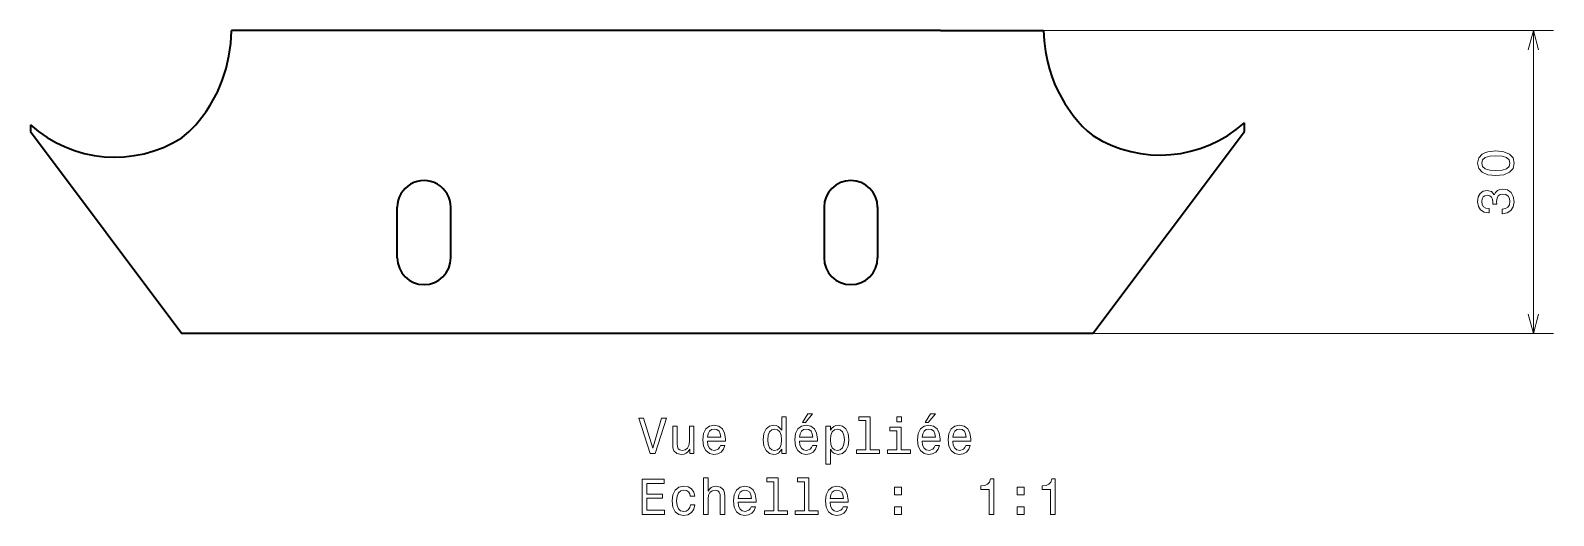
# Model space of a CAD drawing. Extents: x 88 to 239, y 72 to 120.
import ezdxf

# ---------------------------------------------------------------- set-up
doc = ezdxf.new("R2010")
doc.units = 0

msp = doc.modelspace()

# ---------------------------------------------------------------- linework, layer by layer
at = {"color": 7, "lineweight": 35, "ltscale": 0.254947}
msp.add_line((118.5, 119.999496), (108.302109, 119.999496), dxfattribs=at)
at = {"color": 7, "lineweight": 35, "ltscale": 0.000747}
msp.add_line((108.302139, 119.969635), (108.302109, 119.999496), dxfattribs=at)
at = {"color": 7, "lineweight": 35}
for p, q in [((178.5, 119.999496), (118.5, 119.999496)), ((88.417114, 109.999496), (103.417114, 89.999496)), ((193.582886, 89.999496), (208.582886, 109.999496)), ((178.5, 89.999496), (118.5, 89.999496))]:
    msp.add_line(p, q, dxfattribs=at)
at = {"color": 7, "lineweight": 35, "ltscale": 0.254972}
msp.add_line((178.5, 119.999496), (188.698898, 119.999496), dxfattribs=at)
at = {"color": 7, "lineweight": 13}
for p, q in [((180.5, 119.999496), (239.189545, 119.999496)), ((237.189545, 89.999496), (237.189545, 119.999496)), ((180.5, 89.999496), (239.189545, 89.999496))]:
    msp.add_line(p, q, dxfattribs=at)
at = {"color": 7, "lineweight": 35, "ltscale": 0.016498}
msp.add_line((88.417114, 110.659401), (88.417114, 109.999496), dxfattribs=at)
at = {"color": 7, "lineweight": 35, "ltscale": 0.021628}
msp.add_line((208.582886, 109.999496), (208.582886, 110.864601), dxfattribs=at)
at = {"color": 7, "lineweight": 35, "ltscale": 0.125}
for p, q in [((124.725487, 97.499496), (124.725487, 102.499496)), ((130.025482, 97.499496), (130.025482, 102.499496)), ((166.974518, 102.499496), (166.974518, 97.499496)), ((172.274521, 102.499496), (172.274521, 97.499496))]:
    msp.add_line(p, q, dxfattribs=at)
at = {"color": 7, "lineweight": 35, "ltscale": 0.377072}
for p, q in [((118.5, 89.999496), (103.417114, 89.999496)), ((193.582886, 89.999496), (178.5, 89.999496))]:
    msp.add_line(p, q, dxfattribs=at)
at = {"color": 7, "lineweight": 35}
for points in [[(103.417114, 109.384735), (104.122604, 109.992966), (104.78241, 110.669083), (105.39415, 111.405617), (105.820038, 111.993355), (106.21666, 112.608276), (106.918228, 113.910233), (107.399048, 115.045822), (107.785347, 116.230019), (108.069275, 117.453148), (108.243393, 118.704002), (108.302139, 119.969635)], [(188.698898, 119.999496), (188.751404, 118.959152), (188.882156, 117.928375), (189.088242, 116.914543), (189.288315, 116.174644), (189.526184, 115.450226), (189.804291, 114.733261), (190.117615, 114.036644), (190.815613, 112.758247), (191.630783, 111.577255), (192.082352, 111.026596), (192.560715, 110.508369), (193.059647, 110.030312), (193.582886, 109.589935)]]:
    msp.add_lwpolyline(points, dxfattribs=at)
at = {"color": 7, "lineweight": 13}
for points in [[(237.707184, 118.067642), (237.189545, 119.999496), (236.671906, 118.067642)], [(236.671906, 91.931351), (237.189545, 89.999496), (237.707184, 91.931351)]]:
    msp.add_lwpolyline(points, dxfattribs=at)
for points in [[(233.479889, 105.652092), (234.271667, 105.727737), (234.836517, 105.964767), (235.179459, 106.34301), (235.290405, 106.867508), (235.179459, 107.386963), (234.836517, 107.765205), (234.271667, 107.997192), (233.479889, 108.077881), (232.693146, 107.997192), (232.380463, 107.901367), (232.12326, 107.765205), (231.780319, 107.386963), (231.664337, 106.867508), (231.780319, 106.34301), (232.128296, 105.964767), (232.693146, 105.727737)], [(233.479889, 106.136238), (232.869659, 106.17659), (232.430908, 106.302666), (232.173691, 106.52961), (232.082916, 106.867508), (232.173691, 107.200363), (232.430908, 107.427307), (232.869659, 107.553391), (233.479889, 107.593735), (234.095154, 107.553391), (234.533936, 107.427307), (234.791138, 107.200363), (234.876862, 106.867508), (234.791138, 106.52961), (234.533936, 106.302666), (234.095154, 106.17659)], [(234.090118, 101.860588), (234.125427, 101.860588), (234.609573, 101.941284), (234.972687, 102.178314), (235.204681, 102.551514), (235.290405, 103.045753), (235.204681, 103.570244), (234.982773, 103.963615), (234.629745, 104.215782), (234.175858, 104.306557), (233.878296, 104.266212), (233.63623, 104.155258), (233.449631, 103.973701), (233.313461, 103.731628), (233.041138, 104.059441), (232.607422, 104.17543), (232.21405, 104.099785), (231.916489, 103.882927), (231.729889, 103.5299), (231.664337, 103.045753), (231.745026, 102.591858), (231.966919, 102.243874), (232.319946, 102.01693), (232.788971, 101.941284), (232.82428, 101.941284), (232.82428, 102.390129), (232.501495, 102.430473), (232.269516, 102.5616), (232.128296, 102.773415), (232.077881, 103.070969), (232.118225, 103.333214), (232.224121, 103.524857), (232.395599, 103.640854), (232.627594, 103.686241), (232.874695, 103.640854), (233.041138, 103.519814), (233.141998, 103.307999), (233.172256, 103.020531), (233.167206, 102.823845), (233.565628, 102.823845), (233.555542, 103.070969), (233.600922, 103.388687), (233.721954, 103.625725), (233.91864, 103.76693), (234.175858, 103.817368), (234.468353, 103.761887), (234.685211, 103.615631), (234.821381, 103.383644), (234.866776, 103.076012), (234.816345, 102.758286), (234.665039, 102.526299), (234.422974, 102.380043), (234.090118, 102.32457)], [(150.895538, 81.647911), (150.018005, 78.667366), (149.11528, 81.647911), (148.636169, 81.647911), (149.765854, 78.142868), (150.270172, 78.142868), (151.374634, 81.647911)], [(162.782425, 78.561455), (162.782425, 78.142868), (163.226227, 78.142868), (163.226227, 81.763908), (162.78746, 81.763908), (162.78746, 80.437538), (162.44957, 80.820824), (162.242798, 80.911598), (162.005768, 80.946899), (161.577087, 80.846039), (161.244232, 80.563614), (161.027374, 80.109726), (160.951736, 79.499496), (161.027374, 78.889267), (161.244232, 78.430328), (161.577087, 78.142868), (162.005768, 78.04705), (162.242798, 78.082352), (162.454605, 78.173126)], [(164.850143, 81.219238), (165.14769, 81.219238), (165.848709, 82.076584), (165.354462, 82.076584)], [(171.108795, 81.390709), (171.108795, 78.516068), (170.195969, 78.516068), (170.195969, 78.142868), (172.460373, 78.142868), (172.460373, 78.516068), (171.552597, 78.516068), (171.552597, 81.763908), (170.412827, 81.763908), (170.412827, 81.390709)], [(174.634003, 81.763908), (174.164978, 81.763908), (174.164978, 81.259583), (174.634003, 81.259583)], [(176.994232, 81.219238), (177.291779, 81.219238), (177.992798, 82.076584), (177.498566, 82.076584)], [(154.097977, 80.851082), (153.654175, 80.851082), (153.654175, 79.287682), (153.603745, 78.924568), (153.457489, 78.662323), (153.230545, 78.500938), (152.932999, 78.450508), (152.695969, 78.490852), (152.544662, 78.611885), (152.458939, 78.818657), (152.438766, 79.111168), (152.438766, 80.851082), (151.994965, 80.851082), (151.994965, 79.070824), (152.010086, 78.712753), (152.105911, 78.415199), (152.398422, 78.142868), (152.867432, 78.04705), (153.119598, 78.082352), (153.336456, 78.173126), (153.523056, 78.329468), (153.674347, 78.556412), (153.674347, 78.142868), (154.097977, 78.142868)], [(155.434433, 79.36837), (157.209656, 79.36837), (157.214691, 79.575142), (157.134003, 80.155113), (156.912109, 80.588837), (156.559082, 80.851082), (156.090057, 80.946899), (155.631119, 80.846039), (155.278091, 80.563614), (155.051147, 80.104683), (154.970459, 79.499496), (155.046112, 78.879181), (155.273056, 78.425285), (155.621033, 78.142868), (156.074921, 78.04705), (156.468292, 78.11261), (156.791061, 78.284081), (157.028091, 78.556412), (157.164261, 78.919525), (156.72551, 78.919525), (156.63472, 78.717796), (156.503601, 78.566498), (156.130402, 78.445465), (155.842941, 78.500938), (155.626083, 78.677452), (155.484863, 78.964912), (155.434433, 79.353241)], [(155.434433, 79.74157), (155.489914, 80.089554), (155.626083, 80.346756), (155.832855, 80.503098), (156.105194, 80.558571), (156.372482, 80.503098), (156.579254, 80.346756), (156.705338, 80.089554), (156.750717, 79.74157)], [(162.081406, 80.548485), (162.373917, 80.477882), (162.595825, 80.281197), (162.726944, 79.953384), (162.777374, 79.499496), (162.726944, 79.040565), (162.595825, 78.712753), (162.373917, 78.511024), (162.081406, 78.445465), (161.804031, 78.511024), (161.592224, 78.712753), (161.451004, 79.045609), (161.405624, 79.499496), (161.451004, 79.948341), (161.592224, 80.276154), (161.804031, 80.477882)], [(164.542511, 79.36837), (166.317719, 79.36837), (166.322769, 79.575142), (166.242081, 80.155113), (166.020172, 80.588837), (165.667145, 80.851082), (165.19812, 80.946899), (164.739197, 80.846039), (164.386169, 80.563614), (164.159225, 80.104683), (164.078537, 79.499496), (164.154175, 78.879181), (164.381119, 78.425285), (164.729111, 78.142868), (165.182999, 78.04705), (165.57637, 78.11261), (165.899139, 78.284081), (166.136169, 78.556412), (166.272339, 78.919525), (165.833572, 78.919525), (165.742798, 78.717796), (165.611664, 78.566498), (165.23848, 78.445465), (164.951004, 78.500938), (164.734146, 78.677452), (164.592941, 78.964912), (164.542511, 79.353241)], [(164.542511, 79.74157), (164.597977, 80.089554), (164.734146, 80.346756), (164.940918, 80.503098), (165.213257, 80.558571), (165.480545, 80.503098), (165.687317, 80.346756), (165.8134, 80.089554), (165.858795, 79.74157)], [(167.608795, 80.432495), (167.608795, 80.851082), (167.164978, 80.851082), (167.164978, 77.09388), (167.608795, 77.09388), (167.608795, 78.556412), (167.765137, 78.319382), (167.94165, 78.16304), (168.385452, 78.04705), (168.809082, 78.142868), (169.141937, 78.430328), (169.358795, 78.884224), (169.439484, 79.499496), (169.358795, 80.109726), (169.141937, 80.563614), (168.809082, 80.846039), (168.385452, 80.946899), (168.143372, 80.916641), (167.9366, 80.820824), (167.760086, 80.659439)], [(168.309799, 78.445465), (168.012253, 78.511024), (167.795395, 78.712753), (167.659225, 79.040565), (167.613831, 79.499496), (167.659225, 79.953384), (167.795395, 80.281197), (168.012253, 80.477882), (168.309799, 80.548485), (168.582138, 80.477882), (168.798996, 80.276154), (168.935165, 79.948341), (168.985596, 79.499496), (168.935165, 79.045609), (168.798996, 78.712753), (168.582138, 78.511024)], [(174.618881, 78.516068), (174.618881, 80.7603), (173.479111, 80.7603), (173.479111, 80.382065), (174.175079, 80.382065), (174.175079, 78.516068), (173.267288, 78.516068), (173.267288, 78.142868), (175.536743, 78.142868), (175.536743, 78.516068)], [(176.6866, 79.36837), (178.461823, 79.36837), (178.466858, 79.575142), (178.386169, 80.155113), (178.164261, 80.588837), (177.811234, 80.851082), (177.342224, 80.946899), (176.883286, 80.846039), (176.530258, 80.563614), (176.303314, 80.104683), (176.222626, 79.499496), (176.298279, 78.879181), (176.525208, 78.425285), (176.873199, 78.142868), (177.327087, 78.04705), (177.720459, 78.11261), (178.043228, 78.284081), (178.280258, 78.556412), (178.416428, 78.919525), (177.977661, 78.919525), (177.886887, 78.717796), (177.755768, 78.566498), (177.382568, 78.445465), (177.095093, 78.500938), (176.878235, 78.677452), (176.73703, 78.964912), (176.6866, 79.353241)], [(176.6866, 79.74157), (176.742081, 80.089554), (176.878235, 80.346756), (177.085022, 80.503098), (177.357346, 80.558571), (177.624634, 80.503098), (177.831406, 80.346756), (177.957489, 80.089554), (178.002884, 79.74157)], [(179.722626, 79.36837), (181.497833, 79.36837), (181.502884, 79.575142), (181.42218, 80.155113), (181.200287, 80.588837), (180.84726, 80.851082), (180.378235, 80.946899), (179.919312, 80.846039), (179.566284, 80.563614), (179.33934, 80.104683), (179.258636, 79.499496), (179.33429, 78.879181), (179.561234, 78.425285), (179.909225, 78.142868), (180.363113, 78.04705), (180.756485, 78.11261), (181.079254, 78.284081), (181.316284, 78.556412), (181.452454, 78.919525), (181.013687, 78.919525), (180.922913, 78.717796), (180.791779, 78.566498), (180.418579, 78.445465), (180.131119, 78.500938), (179.914261, 78.677452), (179.773056, 78.964912), (179.722626, 79.353241)], [(179.722626, 79.74157), (179.778091, 80.089554), (179.914261, 80.346756), (180.121033, 80.503098), (180.393372, 80.558571), (180.66066, 80.503098), (180.867432, 80.346756), (180.993515, 80.089554), (181.03891, 79.74157)], [(148.958939, 72.096039), (151.177948, 72.096039), (151.177948, 72.519669), (149.422913, 72.519669), (149.422913, 73.704826), (150.986313, 73.704826), (150.986313, 74.123413), (149.422913, 74.123413), (149.422913, 75.172409), (151.137604, 75.172409), (151.137604, 75.596039), (148.958939, 75.596039)], [(155.046112, 72.096039), (155.489914, 72.096039), (155.489914, 73.659439), (155.535309, 74.017509), (155.681549, 74.279755), (155.908508, 74.441139), (156.21109, 74.501656), (156.453171, 74.451225), (156.604462, 74.315056), (156.680115, 74.088112), (156.705338, 73.785522), (156.705338, 72.096039), (157.149139, 72.096039), (157.149139, 73.876297), (157.128967, 74.234367), (157.038177, 74.531921), (156.740631, 74.804253), (156.276657, 74.90007), (156.02449, 74.864769), (155.807632, 74.768951), (155.626083, 74.617653), (155.489914, 74.410881), (155.489914, 75.717079), (155.046112, 75.717079)], [(162.000717, 75.34388), (162.000717, 72.469238), (161.087891, 72.469238), (161.087891, 72.096039), (163.35231, 72.096039), (163.35231, 72.469238), (162.444519, 72.469238), (162.444519, 75.717079), (161.304749, 75.717079), (161.304749, 75.34388)], [(165.036743, 75.34388), (165.036743, 72.469238), (164.123917, 72.469238), (164.123917, 72.096039), (166.388336, 72.096039), (166.388336, 72.469238), (165.480545, 72.469238), (165.480545, 75.717079), (164.340775, 75.717079), (164.340775, 75.34388)], [(183.323486, 72.096039), (183.78241, 72.096039), (183.78241, 75.621254), (183.439484, 75.621254), (183.348694, 75.313622), (183.167145, 75.106842), (182.889771, 74.985809), (182.506485, 74.945465), (182.506485, 74.587395), (183.323486, 74.587395)], [(189.395538, 72.096039), (189.854462, 72.096039), (189.854462, 75.621254), (189.51152, 75.621254), (189.420746, 75.313622), (189.239197, 75.106842), (188.961807, 74.985809), (188.578522, 74.945465), (188.578522, 74.587395), (189.395538, 74.587395)], [(153.734863, 73.906555), (154.17363, 73.906555), (154.082855, 74.310013), (153.865997, 74.627739), (153.528091, 74.824425), (153.08934, 74.90007), (152.605194, 74.79921), (152.23703, 74.516785), (152.005051, 74.057854), (151.924347, 73.442581), (152, 72.832352), (152.226944, 72.378456), (152.585022, 72.096039), (153.074203, 72.000221), (153.507919, 72.075867), (153.845825, 72.287682), (154.077805, 72.620537), (154.17868, 73.064339), (153.755051, 73.064339), (153.679398, 72.781921), (153.538177, 72.570099), (153.336456, 72.43898), (153.08934, 72.398636), (152.781708, 72.464195), (152.559799, 72.665924), (152.42363, 72.993736), (152.378235, 73.45771), (152.42363, 73.911598), (152.564835, 74.23941), (152.791794, 74.441139), (153.08934, 74.511742), (153.351578, 74.466354), (153.548279, 74.350365), (153.679398, 74.158722)], [(158.470459, 73.321541), (160.245682, 73.321541), (160.250717, 73.528313), (160.170029, 74.108284), (159.94812, 74.542007), (159.595108, 74.804253), (159.126083, 74.90007), (158.667145, 74.79921), (158.314117, 74.516785), (158.087173, 74.057854), (158.006485, 73.452667), (158.082138, 72.832352), (158.309082, 72.378456), (158.657059, 72.096039), (159.110947, 72.000221), (159.504318, 72.065781), (159.827087, 72.237251), (160.064117, 72.509583), (160.200287, 72.872696), (159.761536, 72.872696), (159.670746, 72.670967), (159.539627, 72.519669), (159.166428, 72.398636), (158.878967, 72.454109), (158.662109, 72.630623), (158.520889, 72.918083), (158.470459, 73.306412)], [(158.470459, 73.69474), (158.52594, 74.042725), (158.662109, 74.299927), (158.868881, 74.456268), (159.141205, 74.511742), (159.408508, 74.456268), (159.61528, 74.299927), (159.741348, 74.042725), (159.786743, 73.69474)], [(167.578537, 73.321541), (169.353745, 73.321541), (169.358795, 73.528313), (169.278107, 74.108284), (169.056198, 74.542007), (168.703171, 74.804253), (168.234146, 74.90007), (167.775223, 74.79921), (167.422195, 74.516785), (167.195251, 74.057854), (167.114548, 73.452667), (167.190201, 72.832352), (167.417145, 72.378456), (167.765137, 72.096039), (168.219025, 72.000221), (168.612396, 72.065781), (168.935165, 72.237251), (169.172195, 72.509583), (169.30835, 72.872696), (168.869598, 72.872696), (168.778824, 72.670967), (168.64769, 72.519669), (168.27449, 72.398636), (167.98703, 72.454109), (167.770172, 72.630623), (167.628967, 72.918083), (167.578537, 73.306412)], [(167.578537, 73.69474), (167.634003, 74.042725), (167.770172, 74.299927), (167.976944, 74.456268), (168.249283, 74.511742), (168.516571, 74.456268), (168.723343, 74.299927), (168.849426, 74.042725), (168.894806, 73.69474)], [(173.958221, 74.052811), (174.654175, 74.052811), (174.654175, 74.804253), (173.958221, 74.804253)], [(186.102295, 74.052811), (186.798264, 74.052811), (186.798264, 74.804253), (186.102295, 74.804253)], [(173.958221, 72.096039), (174.654175, 72.096039), (174.654175, 72.847481), (173.958221, 72.847481)], [(186.102295, 72.096039), (186.798264, 72.096039), (186.798264, 72.847481), (186.102295, 72.847481)]]:
    msp.add_lwpolyline(points, close=True, dxfattribs=at)
at = {"color": 7, "lineweight": 35}
for centre, radius, start, end in [((96.762154, 119.965942), 12.500056, 228.117913, 302.167231), ((200.237854, 120.17115), 12.500056, 237.832381, 311.881696), ((127.375488, 102.499496), 2.65, 0, 180.000005), ((169.624512, 102.499496), 2.65, 0, 179.999995), ((127.375488, 97.499496), 2.65, 180.000005, 360), ((169.624512, 97.499496), 2.65, 180.000005, 0)]:
    msp.add_arc(centre, radius, start, end, dxfattribs=at)

doc.saveas('drawing.dxf')
